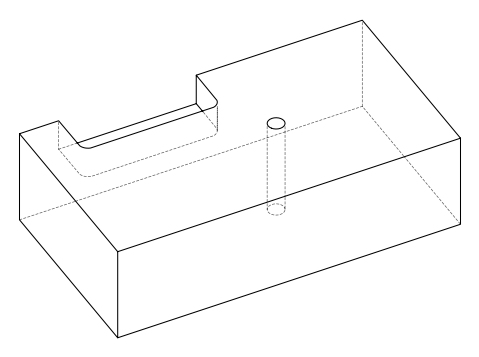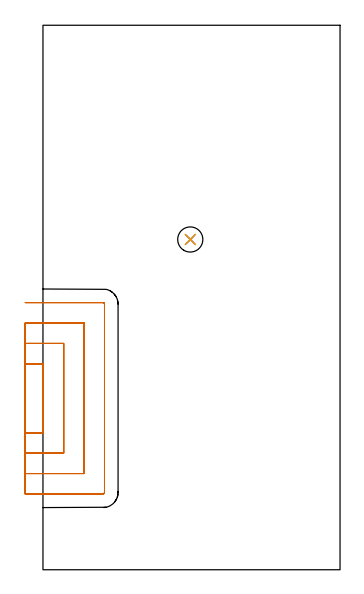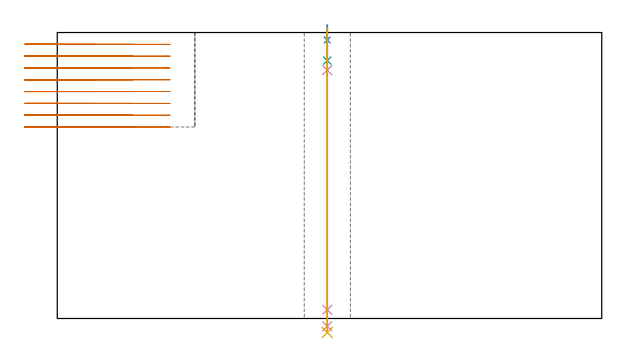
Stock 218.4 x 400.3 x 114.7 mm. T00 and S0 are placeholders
(PLAN: 5 operations, 4 tool changes, 21.5 min)
(1 MILL_SLOT | SLOT_PARTIAL_RECTANGULAR | UGT0201_094 | Follow Part, ap 5, ae 75% | 20.32 min | 334206 mm3)
(2 SPOT_DRILL | STEP1HOLE | NXT0321_9005460120000 | 0.05 min | 174 mm3)
(3 DRILL_BLIND_HOLE_INTO_CENTER | STEP1HOLE | NXT0301_046 | 0.05 min | 343 mm3)
(4 GUN_DRILL_THROUGH_HOLE | STEP1HOLE | UGT0307_003 | 0.56 min | 4001 mm3)
(5 SPADE_DRILL_TO_ENLARGE_THROUGH_HOLE | STEP1HOLE | UGT0306_009 | 0.49 min | 26257 mm3)
(TOOL UGT0201_094 | End mill 20 mm | D20 FL38 Z4)
(TOOL NXT0321_9005460120000 | NC Spot Drill, 142deg, 12mm, Carbide, Uncoated | D12 PA142 FL30 Z2)
(TOOL NXT0301_046 | Carbide Drill 7.5mm [860.1-0750-038A1-MM 2214] | D7.5 PA140 FL53 Z2)
(TOOL UGT0307_003 | Gun Drill 7 mm | D7 PA130 FL24 Z1)
(TOOL UGT0306_009 | Spade Drill 18.5mm | D18.5 PA132 FL10 Z2)
(OP 1 MILL_SLOT)
G17 G21 G94 G90
T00 M6
G54
G17 G0 G90 X-13. Y100.7 S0 M3
G43 Z124.7 H0
Z109.962
G94 G1 X-10. F250.
X0.2 F500.
Y151.4
X-10.
X-13. F250.
Y85.7
X-10.
X15.2 F500.
Y166.4
X-10.
X-13. F250.
Y70.7
X-10.
X30.2 F500.
Y181.4
X-10.
X-13. F250.
Y55.7
X-10.
X44. F500.
G3 X45.2 Y56.9 R1.2
G1 Y195.2
G3 X44. Y196.4 R1.2
G1 X-10.
X-13. F250.
G0 Y100.7 Z105.225
G1 X-10.
X0.2 F500.
Y151.4
X-10.
X-13. F250.
Y85.7
X-10.
X15.2 F500.
Y166.4
X-10.
X-13. F250.
Y70.7
X-10.
X30.2 F500.
Y181.4
X-10.
X-13. F250.
Y55.7
X-10.
X44. F500.
G3 X45.2 Y56.9 R1.2
G1 Y195.2
G3 X44. Y196.4 R1.2
G1 X-10.
X-13. F250.
G0 Y100.7 Z100.487
G1 X-10.
X0.2 F500.
Y151.4
X-10.
X-13. F250.
Y85.7
X-10.
X15.2 F500.
Y166.4
X-10.
X-13. F250.
Y70.7
X-10.
X30.2 F500.
Y181.4
X-10.
X-13. F250.
Y55.7
X-10.
X44. F500.
G3 X45.2 Y56.9 R1.2
G1 Y195.2
G3 X44. Y196.4 R1.2
G1 X-10.
X-13. F250.
G0 Y100.7 Z95.75
G1 X-10.
X0.2 F500.
Y151.4
X-10.
X-13. F250.
Y85.7
X-10.
X15.2 F500.
Y166.4
X-10.
X-13. F250.
Y70.7
X-10.
X30.2 F500.
Y181.4
X-10.
X-13. F250.
Y55.7
X-10.
X44. F500.
G3 X45.2 Y56.9 R1.2
G1 Y195.2
G3 X44. Y196.4 R1.2
G1 X-10.
X-13. F250.
G0 Y100.7 Z91.012
G1 X-10.
X0.2 F500.
Y151.4
X-10.
X-13. F250.
Y85.7
X-10.
X15.2 F500.
Y166.4
X-10.
X-13. F250.
Y70.7
X-10.
X30.2 F500.
Y181.4
X-10.
X-13. F250.
Y55.7
X-10.
X44. F500.
G3 X45.2 Y56.9 R1.2
G1 Y195.2
G3 X44. Y196.4 R1.2
G1 X-10.
X-13. F250.
G0 Y100.7 Z86.275
G1 X-10.
X0.2 F500.
Y151.4
X-10.
X-13. F250.
Y85.7
X-10.
X15.2 F500.
Y166.4
X-10.
X-13. F250.
Y70.7
X-10.
X30.2 F500.
Y181.4
X-10.
X-13. F250.
Y55.7
X-10.
X44. F500.
G3 X45.2 Y56.9 R1.2
G1 Y195.2
G3 X44. Y196.4 R1.2
G1 X-10.
X-13. F250.
G0 Y100.7 Z81.537
G1 X-10.
X0.2 F500.
Y151.4
X-10.
X-13. F250.
Y85.7
X-10.
X15.2 F500.
Y166.4
X-10.
X-13. F250.
Y70.7
X-10.
X30.2 F500.
Y181.4
X-10.
X-13. F250.
Y55.7
X-10.
X44. F500.
G3 X45.2 Y56.9 R1.2
G1 Y195.2
G3 X44. Y196.4 R1.2
G1 X-10.
X-13. F250.
G0 Y100.7 Z76.8
G1 X-10.
X0.2 F500.
Y151.4
X-10.
X-13. F250.
Y85.7
X-10.
X15.2 F500.
Y166.4
X-10.
X-13. F250.
Y70.7
X-10.
X30.2 F500.
Y181.4
X-10.
X-13. F250.
Y55.7
X-10.
X44. F500.
G3 X45.2 Y56.9 R1.2
G1 Y195.2
G3 X44. Y196.4 R1.2
G1 X-10.
X-13. F250.
G0 Z124.7
M5
M2
(OP 2 SPOT_DRILL)
G17 G21 G94 G90
T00 M6
G54
G17 G0 G90 X108.3 Y242.8 S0 M3
G43 Z124.7 H0
G94 G81 G98 Z111.7 F250. R117.7
G80
M5
M2
(OP 3 DRILL_BLIND_HOLE_INTO_CENTER)
G17 G21 G94 G90
T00 M6
G54
G17 G0 G90 X108.3 Y242.8 S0 M3
G43 Z124.7 H1
G94 G81 G98 Z103.45 F250. R116.7
G80
M5
M2
(OP 4 GUN_DRILL_THROUGH_HOLE)
G17 G21 G94 G90
T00 M6
G54
G17 G0 G90 X108.3 Y242.8 M8
G43 Z124.7 H0
Z114.541
S716 M3
G94 G1 Z99.592 F125. M26
G4 X.084
Z3.5 F250.
G4 X.084
Z-3.132 F125.
G4 X.084
M5
M9
G0 Z114.541
Z124.7
M2
(OP 5 SPADE_DRILL_TO_ENLARGE_THROUGH_HOLE)
G17 G21 G94 G90
T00 M6
G54
G17 G0 G90 X108.3 Y242.8 S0 M3
G43 Z124.7 H0
G94 G73 G98 Z-5.618 F250. Q17.188 R116.7
G80
M5
M2
